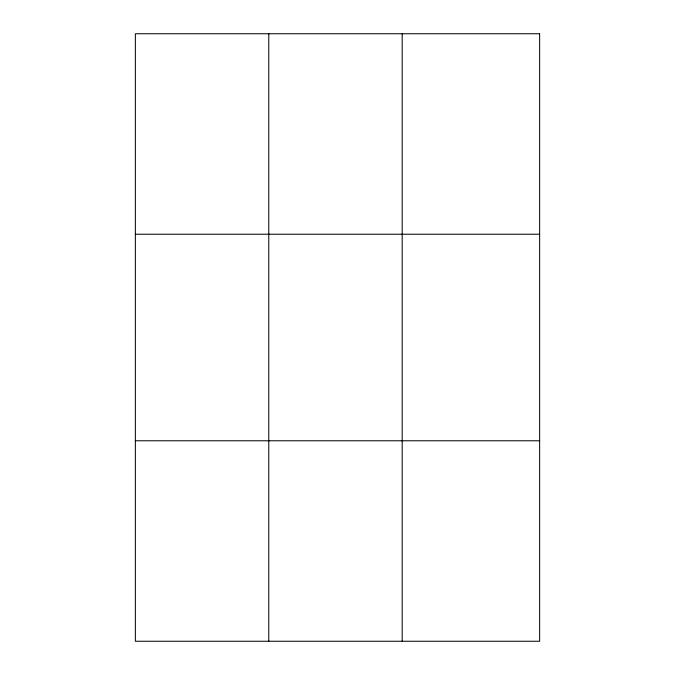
<?xml version="1.0" encoding="UTF-8"?>
<svg xmlns="http://www.w3.org/2000/svg" width="675" height="675" viewBox="0 0 675 675"><rect width="100%" height="100%" fill="white"/><g stroke="black" fill="none" stroke-linecap="round" stroke-linejoin="round"><path stroke-width="1.01" d="M268.777 33.75L268.777 641.25M402.182 33.75L402.182 641.25M135.363 234.225L539.637 234.225M135.363 440.775L539.637 440.775M539.637 33.75L539.637 641.25L135.363 641.25L135.363 33.75L539.637 33.75"/></g></svg>
